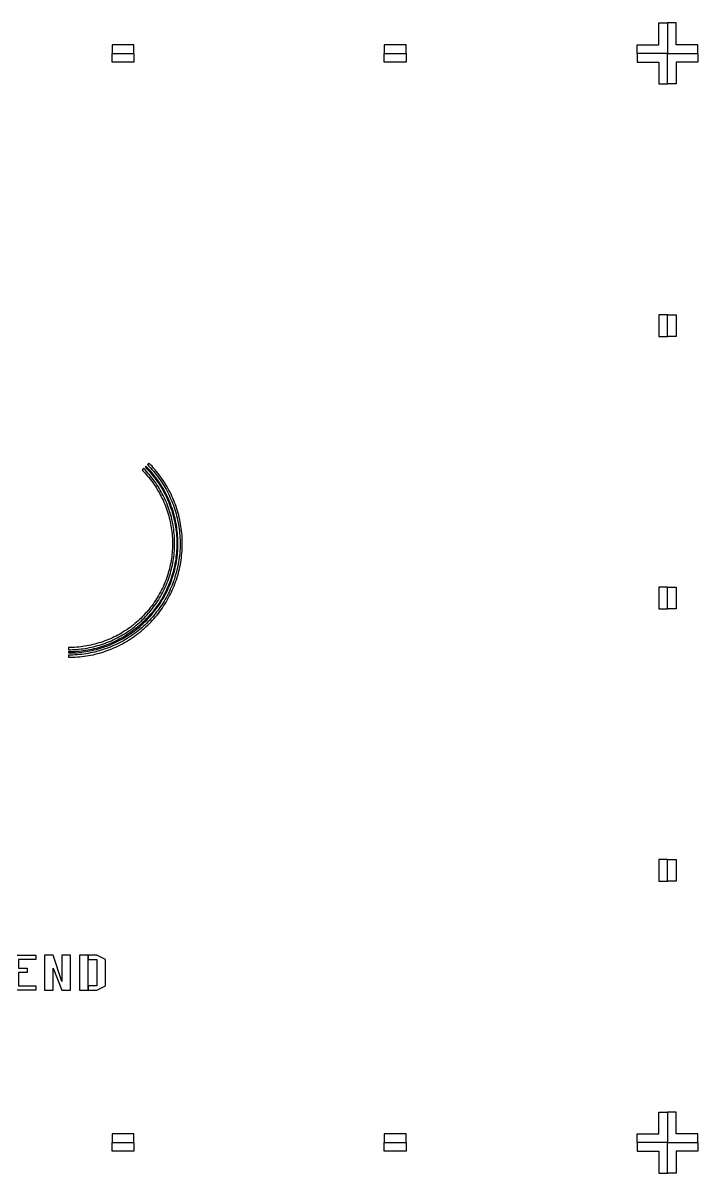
# Model space of a CAD drawing. Extents: x -25499 to 25499, y -25499 to 24195.
# Drawn here: x -7729 to -6180, y -16320 to -13680 of the extents above; entities that cross this region are included whole.
import ezdxf

# ---------------------------------------------------------------- set-up
doc = ezdxf.new("R2010")
doc.units = 0

# ---------------------------------------------------------------- blocks, each defined once
blk = doc.blocks.new('CHIP4')
for points in [[(975, 2250), (1025, 2250), (1025, 2230), (975, 2230), (975, 2250)], [(1600, 2250), (1650, 2250), (1650, 2230), (1600, 2230), (1600, 2250)], [(2250, 2250), (2180, 2250), (2180, 2230), (2230, 2230), (2230, 2180), (2250, 2180), (2250, 2250)]]:
    blk.add_lwpolyline(points)
blk = doc.blocks.new('CHIP5')
blk.add_lwpolyline([(-250, 2250), (-180, 2250), (-180, 2230), (-230, 2230), (-230, 2180), (-250, 2180), (-250, 2250)])
blk = doc.blocks.new('CHIP14')
for points in [[(975, 2250), (1025, 2250), (1025, 2230), (975, 2230), (975, 2250)], [(1600, 2250), (1650, 2250), (1650, 2230), (1600, 2230), (1600, 2250)], [(2250, 2250), (2180, 2250), (2180, 2230), (2230, 2230), (2230, 2180), (2250, 2180), (2250, 2250)], [(2250, 1600), (2250, 1650), (2230, 1650), (2230, 1600), (2250, 1600)], [(875, 863.8), (880.2, 863.8), (885.3, 864), (890.5, 864.2), (895.7, 864.6), (900.8, 865), (906, 865.6), (911.1, 866.3), (916.2, 867), (921.3, 867.9), (926.4, 868.9), (931.5, 869.9), (936.5, 871.1), (941.5, 872.4), (946.5, 873.7), (951.5, 875.2), (956.4, 876.8), (961.3, 878.4), (966.2, 880.2), (971, 882), (975.8, 884), (980.5, 886), (985.2, 888.1), (989.9, 890.4), (994.5, 892.7), (999.1, 895.1), (1003.6, 897.6), (1008.1, 900.2), (1012.5, 902.9), (1016.9, 905.6), (1021.2, 908.5), (1025.5, 911.4), (1029.7, 914.5), (1033.8, 917.6), (1037.9, 920.7), (1041.9, 924), (1045.8, 927.4), (1049.7, 930.8), (1053.5, 934.3), (1057.3, 937.8), (1060.9, 941.5), (1064.5, 945.2), (1068.1, 949), (1071.5, 952.9), (1074.9, 956.8), (1078.2, 960.8), (1081.4, 964.8), (1084.5, 968.9), (1087.6, 973.1), (1090.5, 977.4), (1093.4, 981.7), (1096.2, 986), (1098.9, 990.4), (1101.5, 994.9), (1104.1, 999.4), (1106.5, 1003.9), (1108.9, 1008.6), (1111.1, 1013.2), (1113.3, 1017.9), (1115.4, 1022.6), (1117.3, 1027.4), (1119.2, 1032.2), (1121, 1037.1), (1122.7, 1042), (1124.3, 1046.9), (1125.8, 1051.8), (1127.2, 1056.8), (1128.5, 1061.8), (1129.7, 1066.9), (1130.8, 1071.9), (1131.8, 1077), (1132.7, 1082.1), (1133.5, 1087.2), (1134.2, 1092.3), (1134.8, 1097.5), (1135.3, 1102.6), (1135.7, 1107.8), (1136, 1112.9), (1136.2, 1118.1), (1136.2, 1123.3), (1136.2, 1128.4), (1136.1, 1133.6), (1135.9, 1138.8), (1135.6, 1144), (1135.1, 1149.1), (1134.6, 1154.3), (1134, 1159.4), (1133.2, 1164.5), (1132.4, 1169.6), (1131.5, 1174.7), (1130.4, 1179.8), (1129.3, 1184.8), (1128.1, 1189.8), (1126.7, 1194.8), (1125.3, 1199.8), (1123.8, 1204.7), (1122.2, 1209.7), (1120.4, 1214.5), (1118.6, 1219.4), (1116.7, 1224.2), (1114.7, 1228.9), (1112.6, 1233.7), (1110.4, 1238.4), (1108.1, 1243), (1105.7, 1247.6), (1103.2, 1252.1), (1100.7, 1256.6), (1098, 1261.1), (1095.3, 1265.5), (1092.5, 1269.8), (1089.6, 1274.1), (1086.6, 1278.3), (1083.5, 1282.4), (1080.3, 1286.5), (1077.1, 1290.6), (1073.8, 1294.5), (1070.4, 1298.4), (1066.9, 1302.3), (1063.4, 1306), (1059.7, 1309.7), (1056.2, 1306.2), (1059.7, 1302.6), (1063.2, 1298.9), (1066.6, 1295.1), (1070, 1291.3), (1073.2, 1287.4), (1076.4, 1283.4), (1079.5, 1279.4), (1082.5, 1275.3), (1085.4, 1271.2), (1088.3, 1267), (1091.1, 1262.8), (1093.8, 1258.5), (1096.4, 1254.1), (1098.9, 1249.7), (1101.3, 1245.2), (1103.6, 1240.7), (1105.9, 1236.2), (1108, 1231.6), (1110.1, 1227), (1112.1, 1222.3), (1113.9, 1217.6), (1115.7, 1212.8), (1117.4, 1208), (1119, 1203.2), (1120.5, 1198.4), (1121.9, 1193.5), (1123.2, 1188.6), (1124.4, 1183.7), (1125.6, 1178.7), (1126.6, 1173.7), (1127.5, 1168.8), (1128.3, 1163.7), (1129, 1158.7), (1129.6, 1153.7), (1130.2, 1148.6), (1130.6, 1143.6), (1130.9, 1138.5), (1131.1, 1133.5), (1131.2, 1128.4), (1131.2, 1123.3), (1131.2, 1118.2), (1131, 1113.2), (1130.7, 1108.1), (1130.3, 1103), (1129.8, 1098), (1129.2, 1093), (1128.6, 1087.9), (1127.8, 1082.9), (1126.9, 1077.9), (1125.9, 1072.9), (1124.8, 1068), (1123.6, 1063), (1122.4, 1058.1), (1121, 1053.2), (1119.5, 1048.4), (1118, 1043.6), (1116.3, 1038.8), (1114.6, 1034), (1112.7, 1029.3), (1110.8, 1024.6), (1108.7, 1020), (1106.6, 1015.3), (1104.4, 1010.8), (1102.1, 1006.3), (1099.7, 1001.8), (1097.2, 997.4), (1094.6, 993), (1092, 988.7), (1089.2, 984.4), (1086.4, 980.2), (1083.5, 976), (1080.5, 971.9), (1077.4, 967.9), (1074.3, 963.9), (1071.1, 960), (1067.8, 956.1), (1064.4, 952.4), (1060.9, 948.7), (1057.4, 945), (1053.8, 941.4), (1050.1, 937.9), (1046.4, 934.5), (1042.6, 931.1), (1038.7, 927.9), (1034.8, 924.7), (1030.8, 921.5), (1026.7, 918.5), (1022.6, 915.5), (1018.4, 912.6), (1014.2, 909.8), (1009.9, 907.1), (1005.6, 904.5), (1001.2, 902), (996.7, 899.5), (992.2, 897.1), (987.7, 894.9), (983.1, 892.7), (978.5, 890.6), (973.8, 888.6), (969.1, 886.7), (964.4, 884.9), (959.6, 883.1), (954.8, 881.5), (950, 880), (945.1, 878.5), (940.2, 877.2), (935.3, 875.9), (930.4, 874.8), (925.4, 873.8), (920.4, 872.8), (915.4, 872), (910.4, 871.2), (905.4, 870.6), (900.3, 870), (895.3, 869.6), (890.2, 869.2), (885.1, 869), (880.1, 868.8), (875, 868.8), (875, 863.8)], [(875, 873.8), (880, 873.8), (884.9, 873.9), (889.9, 874.2), (894.9, 874.5), (899.8, 875), (904.8, 875.5), (909.7, 876.2), (914.6, 876.9), (919.5, 877.7), (924.4, 878.7), (929.3, 879.7), (934.1, 880.8), (939, 882), (943.8, 883.3), (948.5, 884.7), (953.3, 886.3), (958, 887.8), (962.7, 889.5), (967.3, 891.3), (971.9, 893.2), (976.5, 895.2), (981, 897.2), (985.5, 899.4), (990, 901.6), (994.4, 903.9), (998.7, 906.3), (1003, 908.8), (1007.3, 911.4), (1011.5, 914), (1015.6, 916.8), (1019.7, 919.6), (1023.8, 922.5), (1027.7, 925.5), (1031.7, 928.6), (1035.5, 931.7), (1039.3, 934.9), (1043, 938.2), (1046.7, 941.6), (1050.3, 945), (1053.8, 948.5), (1057.3, 952.1), (1060.7, 955.7), (1064, 959.4), (1067.2, 963.2), (1070.4, 967.1), (1073.5, 971), (1076.5, 974.9), (1079.4, 978.9), (1082.3, 983), (1085.1, 987.1), (1087.7, 991.3), (1090.3, 995.6), (1092.9, 999.9), (1095.3, 1004.2), (1097.6, 1008.6), (1099.9, 1013), (1102.1, 1017.5), (1104.2, 1022), (1106.2, 1026.6), (1108.1, 1031.2), (1109.9, 1035.8), (1111.6, 1040.5), (1113.2, 1045.2), (1114.8, 1049.9), (1116.2, 1054.6), (1117.5, 1059.4), (1118.8, 1064.3), (1120, 1069.1), (1121, 1074), (1122, 1078.8), (1122.8, 1083.7), (1123.6, 1088.6), (1124.3, 1093.6), (1124.9, 1098.5), (1125.3, 1103.5), (1125.7, 1108.4), (1126, 1113.4), (1126.2, 1118.4), (1126.2, 1123.3), (1126.2, 1128.3), (1126.1, 1133.3), (1125.9, 1138.3), (1125.6, 1143.2), (1125.2, 1148.2), (1124.7, 1153.1), (1124.1, 1158.1), (1123.4, 1163), (1122.6, 1167.9), (1121.7, 1172.8), (1120.7, 1177.7), (1119.6, 1182.5), (1118.4, 1187.4), (1117.1, 1192.2), (1115.7, 1196.9), (1114.3, 1201.7), (1112.7, 1206.4), (1111, 1211.1), (1109.3, 1215.8), (1107.4, 1220.4), (1105.5, 1225), (1103.5, 1229.5), (1101.4, 1234), (1099.2, 1238.5), (1096.9, 1242.9), (1094.5, 1247.3), (1092, 1251.6), (1089.5, 1255.9), (1086.9, 1260.1), (1084.1, 1264.2), (1081.3, 1268.4), (1078.5, 1272.4), (1075.5, 1276.4), (1072.5, 1280.4), (1069.4, 1284.2), (1066.2, 1288), (1062.9, 1291.8), (1059.6, 1295.5), (1056.1, 1299.1), (1052.7, 1302.7), (1050.9, 1300.9), (1054.3, 1297.4), (1057.7, 1293.8), (1061, 1290.1), (1064.3, 1286.4), (1067.4, 1282.6), (1070.5, 1278.8), (1073.5, 1274.9), (1076.4, 1270.9), (1079.3, 1266.9), (1082.1, 1262.9), (1084.7, 1258.7), (1087.4, 1254.6), (1089.9, 1250.3), (1092.3, 1246), (1094.7, 1241.7), (1096.9, 1237.3), (1099.1, 1232.9), (1101.2, 1228.5), (1103.2, 1224), (1105.1, 1219.4), (1107, 1214.9), (1108.7, 1210.2), (1110.3, 1205.6), (1111.9, 1200.9), (1113.3, 1196.2), (1114.7, 1191.5), (1116, 1186.7), (1117.1, 1182), (1118.2, 1177.1), (1119.2, 1172.3), (1120.1, 1167.5), (1120.9, 1162.6), (1121.6, 1157.7), (1122.2, 1152.9), (1122.7, 1148), (1123.1, 1143), (1123.4, 1138.1), (1123.6, 1133.2), (1123.7, 1128.3), (1123.7, 1123.4), (1123.7, 1118.4), (1123.5, 1113.5), (1123.2, 1108.6), (1122.8, 1103.7), (1122.4, 1098.8), (1121.8, 1093.9), (1121.1, 1089), (1120.4, 1084.1), (1119.5, 1079.3), (1118.6, 1074.5), (1117.5, 1069.6), (1116.4, 1064.9), (1115.1, 1060.1), (1113.8, 1055.3), (1112.4, 1050.6), (1110.9, 1045.9), (1109.2, 1041.3), (1107.5, 1036.7), (1105.7, 1032.1), (1103.9, 1027.5), (1101.9, 1023), (1099.8, 1018.6), (1097.7, 1014.1), (1095.4, 1009.7), (1093.1, 1005.4), (1090.7, 1001.1), (1088.2, 996.9), (1085.6, 992.7), (1083, 988.5), (1080.2, 984.4), (1077.4, 980.4), (1074.5, 976.4), (1071.5, 972.5), (1068.5, 968.6), (1065.3, 964.8), (1062.1, 961.1), (1058.8, 957.4), (1055.5, 953.8), (1052, 950.3), (1048.6, 946.8), (1045, 943.4), (1041.4, 940.1), (1037.7, 936.8), (1033.9, 933.6), (1030.1, 930.5), (1026.2, 927.5), (1022.3, 924.5), (1018.3, 921.7), (1014.2, 918.9), (1010.1, 916.1), (1006, 913.5), (1001.7, 911), (997.5, 908.5), (993.2, 906.1), (988.8, 903.8), (984.4, 901.6), (980, 899.5), (975.5, 897.4), (971, 895.5), (966.4, 893.6), (961.8, 891.9), (957.2, 890.2), (952.5, 888.6), (947.8, 887.1), (943.1, 885.7), (938.3, 884.4), (933.5, 883.2), (928.8, 882.1), (923.9, 881.1), (919.1, 880.2), (914.2, 879.4), (909.4, 878.6), (904.5, 878), (899.6, 877.5), (894.7, 877), (889.8, 876.7), (884.8, 876.4), (879.9, 876.3), (875, 876.2), (875, 873.8)], [(875, 881.2), (879.8, 881.3), (884.6, 881.4), (889.5, 881.7), (894.3, 882), (899.1, 882.4), (903.9, 883), (908.7, 883.6), (913.4, 884.3), (918.2, 885.1), (922.9, 886), (927.7, 887), (932.4, 888.1), (937.1, 889.3), (941.7, 890.6), (946.3, 891.9), (950.9, 893.4), (955.5, 894.9), (960, 896.6), (964.6, 898.3), (969, 900.1), (973.5, 902), (977.9, 904), (982.2, 906.1), (986.5, 908.3), (990.8, 910.5), (995, 912.8), (999.2, 915.3), (1003.3, 917.8), (1007.4, 920.3), (1011.4, 923), (1015.4, 925.7), (1019.3, 928.6), (1023.2, 931.5), (1027, 934.4), (1030.7, 937.5), (1034.4, 940.6), (1038, 943.8), (1041.6, 947), (1045.1, 950.4), (1048.5, 953.8), (1051.8, 957.3), (1055.1, 960.8), (1058.3, 964.4), (1061.5, 968), (1064.6, 971.8), (1067.6, 975.6), (1070.5, 979.4), (1073.3, 983.3), (1076.1, 987.2), (1078.8, 991.3), (1081.4, 995.3), (1083.9, 999.4), (1086.4, 1003.6), (1088.7, 1007.8), (1091, 1012.1), (1093.2, 1016.4), (1095.3, 1020.7), (1097.3, 1025.1), (1099.3, 1029.5), (1101.1, 1034), (1102.9, 1038.4), (1104.5, 1043), (1106.1, 1047.5), (1107.6, 1052.1), (1109, 1056.7), (1110.3, 1061.4), (1111.5, 1066.1), (1112.6, 1070.8), (1113.7, 1075.5), (1114.6, 1080.2), (1115.4, 1085), (1116.2, 1089.7), (1116.8, 1094.5), (1117.4, 1099.3), (1117.9, 1104.1), (1118.2, 1108.9), (1118.5, 1113.7), (1118.7, 1118.6), (1118.7, 1123.4), (1118.7, 1128.2), (1118.6, 1133), (1118.4, 1137.9), (1118.1, 1142.7), (1117.7, 1147.5), (1117.2, 1152.3), (1116.6, 1157.1), (1115.9, 1161.9), (1115.2, 1166.6), (1114.3, 1171.4), (1113.3, 1176.1), (1112.3, 1180.8), (1111.1, 1185.5), (1109.9, 1190.2), (1108.5, 1194.8), (1107.1, 1199.4), (1105.6, 1204), (1104, 1208.5), (1102.3, 1213.1), (1100.5, 1217.5), (1098.6, 1222), (1096.7, 1226.4), (1094.6, 1230.8), (1092.5, 1235.1), (1090.3, 1239.4), (1087.9, 1243.6), (1085.6, 1247.8), (1083.1, 1251.9), (1080.5, 1256), (1077.9, 1260.1), (1075.2, 1264.1), (1072.4, 1268), (1069.5, 1271.9), (1066.6, 1275.7), (1063.5, 1279.5), (1060.5, 1283.2), (1057.3, 1286.8), (1054, 1290.4), (1050.7, 1293.9), (1047.4, 1297.4), (1043.8, 1293.8), (1047.1, 1290.4), (1050.4, 1287), (1053.5, 1283.5), (1056.6, 1279.9), (1059.7, 1276.3), (1062.6, 1272.6), (1065.5, 1268.9), (1068.3, 1265.1), (1071.1, 1261.2), (1073.7, 1257.3), (1076.3, 1253.4), (1078.8, 1249.3), (1081.2, 1245.3), (1083.6, 1241.2), (1085.8, 1237), (1088, 1232.8), (1090.1, 1228.6), (1092.1, 1224.3), (1094, 1220), (1095.9, 1215.6), (1097.6, 1211.2), (1099.3, 1206.8), (1100.9, 1202.4), (1102.4, 1197.9), (1103.8, 1193.4), (1105.1, 1188.8), (1106.3, 1184.3), (1107.4, 1179.7), (1108.4, 1175), (1109.4, 1170.4), (1110.2, 1165.8), (1111, 1161.1), (1111.7, 1156.4), (1112.2, 1151.7), (1112.7, 1147), (1113.1, 1142.3), (1113.4, 1137.6), (1113.6, 1132.9), (1113.7, 1128.2), (1113.7, 1123.4), (1113.7, 1118.7), (1113.5, 1114), (1113.2, 1109.3), (1112.9, 1104.5), (1112.4, 1099.8), (1111.9, 1095.1), (1111.2, 1090.5), (1110.5, 1085.8), (1109.7, 1081.1), (1108.8, 1076.5), (1107.8, 1071.9), (1106.7, 1067.3), (1105.5, 1062.7), (1104.2, 1058.1), (1102.8, 1053.6), (1101.4, 1049.1), (1099.8, 1044.7), (1098.2, 1040.2), (1096.5, 1035.8), (1094.7, 1031.5), (1092.8, 1027.1), (1090.8, 1022.8), (1088.7, 1018.6), (1086.6, 1014.4), (1084.3, 1010.2), (1082, 1006.1), (1079.6, 1002), (1077.2, 998), (1074.6, 994), (1072, 990.1), (1069.3, 986.2), (1066.5, 982.4), (1063.6, 978.6), (1060.7, 974.9), (1057.7, 971.3), (1054.6, 967.7), (1051.4, 964.2), (1048.2, 960.7), (1044.9, 957.3), (1041.6, 954), (1038.2, 950.7), (1034.7, 947.5), (1031.1, 944.4), (1027.5, 941.3), (1023.9, 938.3), (1020.1, 935.4), (1016.4, 932.6), (1012.5, 929.8), (1008.6, 927.1), (1004.7, 924.5), (1000.7, 922), (996.6, 919.6), (992.6, 917.2), (988.4, 914.9), (984.2, 912.7), (980, 910.6), (975.7, 908.5), (971.4, 906.6), (967.1, 904.7), (962.7, 902.9), (958.3, 901.3), (953.9, 899.6), (949.4, 898.1), (944.9, 896.7), (940.3, 895.4), (935.8, 894.1), (931.2, 893), (926.6, 891.9), (922, 890.9), (917.3, 890), (912.7, 889.2), (908, 888.5), (903.3, 887.9), (898.6, 887.4), (893.9, 887), (889.2, 886.7), (884.5, 886.4), (879.7, 886.3), (875, 886.2), (875, 881.2)], [(2250, 975), (2250, 1025), (2230, 1025), (2230, 975), (2250, 975)], [(2250, 350), (2250, 400), (2230, 400), (2230, 350), (2250, 350)], [(740, 100), (740, 180), (800, 180), (800, 170), (760, 170), (760, 150), (780, 150), (780, 140), (760, 140), (760, 110), (800, 110), (800, 100), (740, 100), (740, 100)], [(820, 100), (840, 100), (840, 150), (860, 100), (880, 100), (880, 180), (860, 180), (860, 120), (840, 180), (820, 180), (820, 100), (820, 100)], [(900, 100), (920, 100), (920, 180), (900, 180), (900, 100)], [(920, 100), (940, 100), (960, 110), (960, 170), (940, 180), (920, 180), (920, 170), (940, 170), (940, 110), (920, 110), (920, 100)], [(2250, -250), (2180, -250), (2180, -230), (2230, -230), (2230, -180), (2250, -180), (2250, -250)], [(975, -250), (1025, -250), (1025, -230), (975, -230), (975, -250)], [(1600, -250), (1650, -250), (1650, -230), (1600, -230), (1600, -250)]]:
    blk.add_lwpolyline(points)
blk = doc.blocks.new('CHIP15')
for points in [[(-250, 2250), (-180, 2250), (-180, 2230), (-230, 2230), (-230, 2180), (-250, 2180), (-250, 2250)], [(-250, 1600), (-250, 1650), (-230, 1650), (-230, 1600), (-250, 1600)], [(-250, 975), (-250, 1025), (-230, 1025), (-230, 975), (-250, 975)], [(-250, 350), (-250, 400), (-230, 400), (-230, 350), (-250, 350)], [(-250, -250), (-180, -250), (-180, -230), (-230, -230), (-230, -180), (-250, -180), (-250, -250)]]:
    blk.add_lwpolyline(points)
blk = doc.blocks.new('CHIP26')
for points in [[(2250, -250), (2180, -250), (2180, -230), (2230, -230), (2230, -180), (2250, -180), (2250, -250)], [(975, -250), (1025, -250), (1025, -230), (975, -230), (975, -250)], [(1600, -250), (1650, -250), (1650, -230), (1600, -230), (1600, -250)]]:
    blk.add_lwpolyline(points)
blk = doc.blocks.new('CHIP27')
blk.add_lwpolyline([(-250, -250), (-180, -250), (-180, -230), (-230, -230), (-230, -180), (-250, -180), (-250, -250)])

msp = doc.modelspace()

# ---------------------------------------------------------------- block references
for name, p in [('CHIP26', (-8500, -13500)), ('CHIP27', (-6000, -13500)), ('CHIP14', (-8500, -16000)), ('CHIP15', (-6000, -16000)), ('CHIP4', (-8500, -18500)), ('CHIP5', (-6000, -18500))]:
    msp.add_blockref(name, p)

doc.saveas('drawing.dxf')
